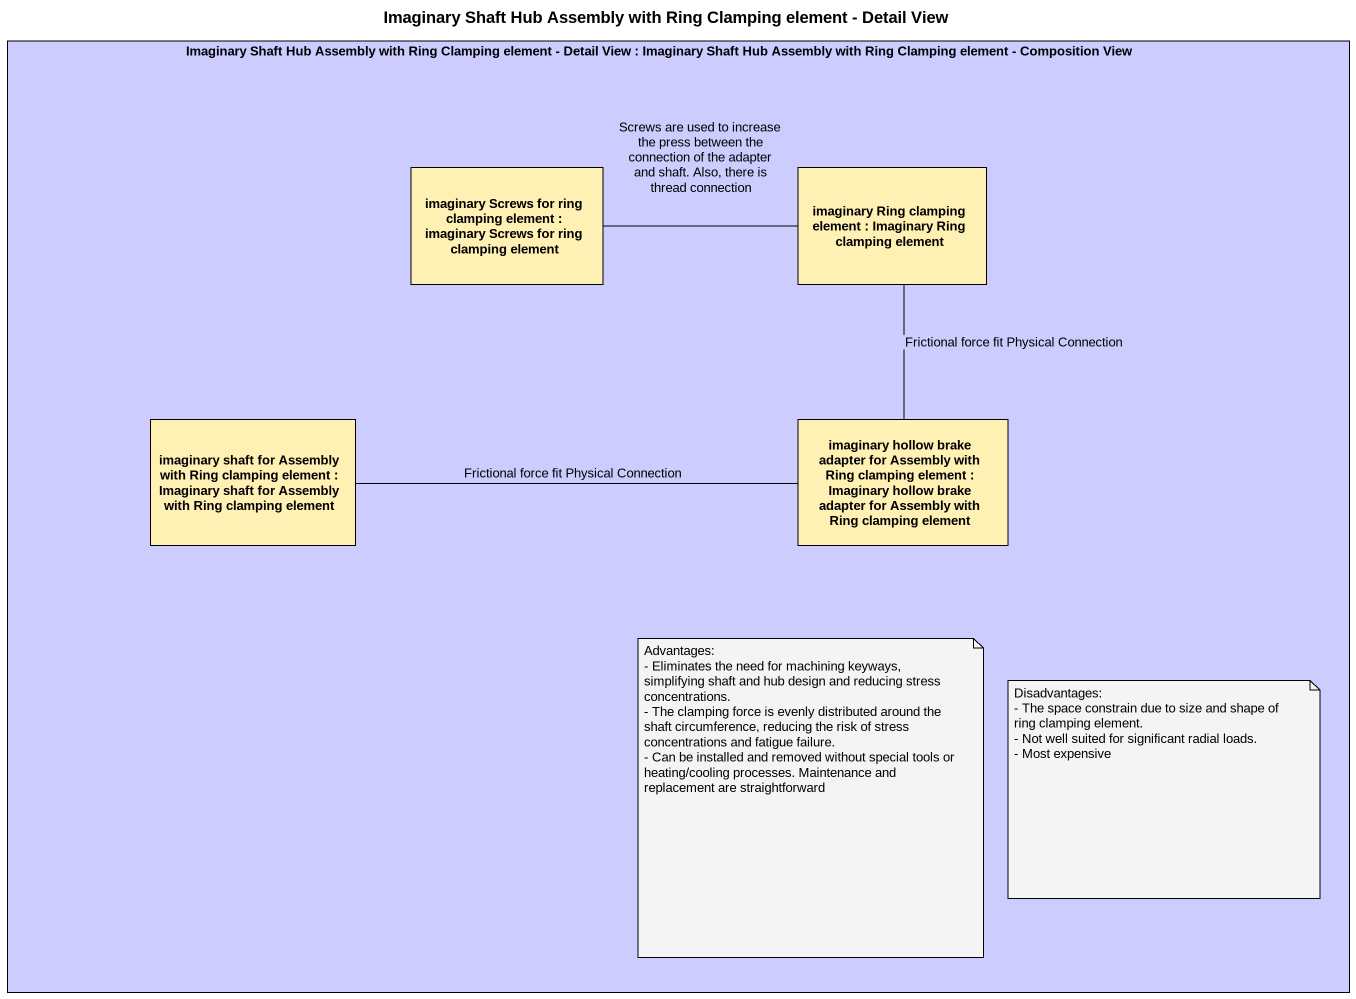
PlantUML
@startuml
title Imaginary Shaft Hub Assembly with Ring Clamping element - Detail View
rectangle "Imaginary Shaft Hub Assembly with Ring Clamping element - Detail View : Imaginary Shaft Hub Assembly with Ring Clamping element - Composition View" as Imaginary_Shaft_Hub #CCCCFF {
  rectangle "imaginary Screws for ring clamping element : imaginary Screws for ring clamping element" as imaginary_Screws_for_ring #FFF0B4
  rectangle "imaginary Ring clamping element : Imaginary Ring clamping element" as imaginary_Ring_clamping #FFF0B4
  rectangle "imaginary shaft for Assembly with Ring clamping element : Imaginary shaft for Assembly with Ring clamping element" as imaginary_shaft_for #FFF0B4
  rectangle "imaginary hollow brake adapter for Assembly with Ring clamping element : Imaginary hollow brake adapter for Assembly with Ring clamping element" as imaginary_hollow_brake #FFF0B4
}
imaginary_Screws_for_ring -right- imaginary_Ring_clamping : Screws are used to increase the press between the connection of the adapter and shaft. Also, there is thread connection
imaginary_Ring_clamping -- imaginary_hollow_brake : Frictional force fit Physical Connection
imaginary_shaft_for -right- imaginary_hollow_brake : Frictional force fit Physical Connection
note as N1
  Advantages:
  - Eliminates the need for machining keyways, simplifying shaft and hub design and reducing stress concentrations.
  - The clamping force is evenly distributed around the shaft circumference, reducing the risk of stress concentrations and fatigue failure.
  - Can be installed and removed without special tools or heating/cooling processes. Maintenance and replacement are straightforward
end note
note as N2
  Disadvantages:
  - The space constrain due to size and shape of ring clamping element.
  - Not well suited for significant radial loads.
  - Most expensive
end note
@enduml
